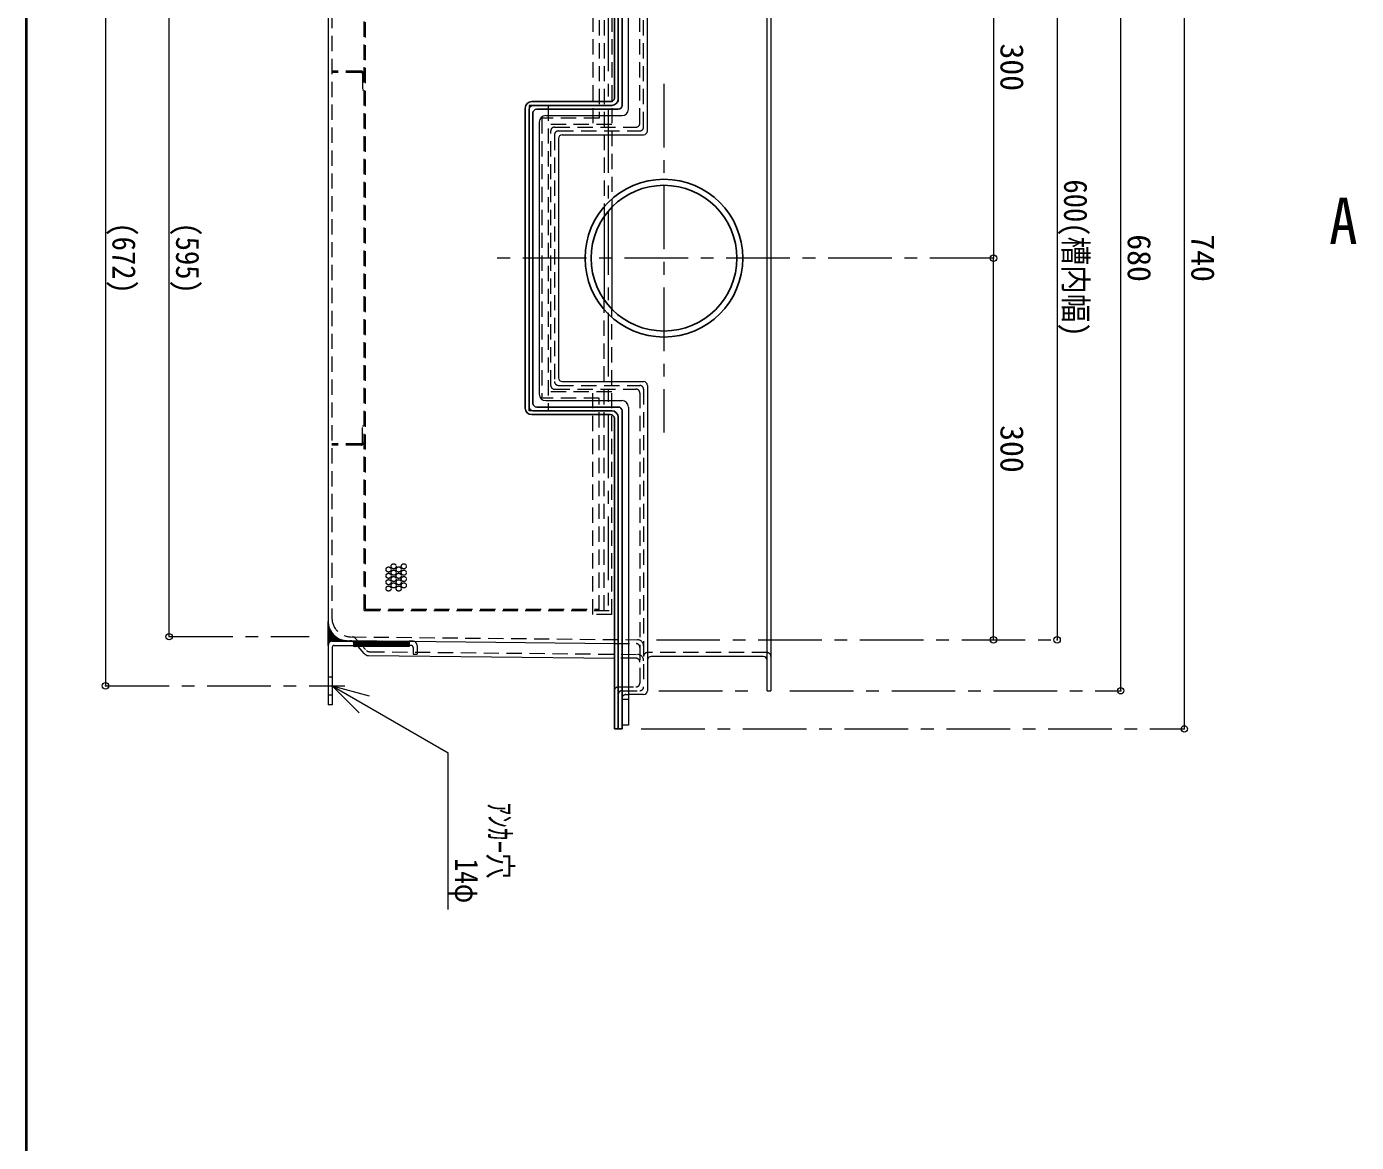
# Model space of a CAD drawing. Units: millimetres at full size, sheet at 1:10. Extents: x -2115 to 1935, y -1423 to 1387.
# Drawn here: x -2115 to -1070, y -18 to 859 of the extents above; entities that cross this region are included whole.
import ezdxf
from ezdxf.enums import TextEntityAlignment as Align

# ---------------------------------------------------------------- set-up
doc = ezdxf.new("R2010")
doc.units = ezdxf.units.MM
doc.header["$LTSCALE"] = 10
doc.header["$PDMODE"] = 32
doc.header["$PDSIZE"] = 5
doc.linetypes.add('CHAIN1', pattern=[8, 5, -1, 1, -1])
doc.linetypes.add('DASHED1', pattern=[1.8, 1.2, -0.6])
doc.layers.add('0-0____1', color=4, linetype='Continuous', lineweight=9)
doc.styles.add('ＭＳ ゴシック', font='')
doc.styles.get('ＭＳ ゴシック').set_extended_font_data('MS Gothic')

msp = doc.modelspace()

# ---------------------------------------------------------------- linework, layer by layer
at = {"layer": '0-0____1', "color": 1, "lineweight": 40}
msp.add_line((-2115.06, -1423.24), (-2115.06, 1386.76), dxfattribs=at)
at = {"layer": '0-0____1', "color": 5, "lineweight": 25}
for p, q in [((-1653.06, 802.76), (-1653.06, 1046.76)), ((-1650.06, 799.76), (-1650.06, 1046.76)), ((-1647.06, 796.76), (-1647.06, 1046.76)), ((-1723.06, 794.76), (-1723.06, 558.76)), ((-1718.06, 799.76), (-1656.06, 799.76)), ((-1717.06, 796.76), (-1655.06, 796.76)), ((-1720.06, 793.76), (-1720.06, 559.76)), ((-1717.06, 790.76), (-1717.06, 562.76)), ((-1650.06, 793.76), (-1714.06, 793.76)), ((-1717.06, 556.76), (-1655.06, 556.76)), ((-1650.06, 559.76), (-1714.06, 559.76)), ((-1647.06, 556.76), (-1647.06, 306.76)), ((-1718.06, 553.76), (-1656.06, 553.76)), ((-1653.06, 550.76), (-1653.06, 306.76)), ((-1650.06, 551.76), (-1650.06, 306.76)), ((-1647.06, 306.76), (-1653.06, 306.76))]:
    msp.add_line(p, q, dxfattribs=at)
at = {"layer": '0-0____1'}
for p, q in [((-1205.06, 1046.76), (-1205.06, 306.76)), ((-1255.06, 336.76), (-1255.06, 1016.76)), ((-2053.06, 1012.91), (-2053.06, 340.61)), ((-2003.06, 379.26), (-2003.06, 974.26)), ((-1355.06, 976.76), (-1355.06, 676.76)), ((-1305.06, 976.76), (-1305.06, 376.76)), ((-1655.06, 716.75), (-1655.06, 636.77)), ((-1661.06, 709.49), (-1661.06, 644.03)), ((-1355.06, 376.76), (-1355.06, 676.76)), ((-1878.06, 372.41), (-1878.06, 391.14)), ((-1878.06, 390.83), (-1878.06, 390.82)), ((-1878.06, 390.5), (-1878.05, 390.51)), ((-1878.06, 389.76), (-1877.99, 389.69)), ((-1878.06, 389.44), (-1877.97, 389.53)), ((-1878.06, 388.7), (-1877.82, 388.46)), ((-1878.06, 388.38), (-1877.84, 388.6)), ((-1878.06, 387.32), (-1877.66, 387.72)), ((-1878.06, 387.64), (-1877.5, 387.09)), ((-1878.06, 386.26), (-1877.44, 386.88)), ((-1878.06, 386.58), (-1876.95, 385.47)), ((-1878.06, 385.2), (-1877.18, 386.08)), ((-1878.06, 385.52), (-1875.87, 383.33)), ((-1878.06, 384.14), (-1876.88, 385.31)), ((-1878.06, 383.08), (-1876.55, 384.58)), ((-1878.06, 384.46), (-1869.21, 375.61)), ((-1878.06, 382.02), (-1876.19, 383.89)), ((-1878.06, 383.4), (-1870.27, 375.61)), ((-1878.06, 380.96), (-1875.8, 383.22)), ((-1878.06, 379.9), (-1875.38, 382.58)), ((-1878.06, 382.34), (-1871.33, 375.61)), ((-1878.06, 378.83), (-1874.93, 381.97)), ((-1878.06, 377.77), (-1874.45, 381.38)), ((-1878.06, 381.28), (-1872.39, 375.61)), ((-1878.06, 376.71), (-1873.95, 380.82)), ((-1878.06, 375.65), (-1873.42, 380.29)), ((-1878.06, 380.22), (-1873.45, 375.61)), ((-1878.06, 374.59), (-1872.87, 379.79)), ((-1878.06, 379.16), (-1874.51, 375.61)), ((-1878.06, 378.1), (-1875.51, 375.54)), ((-1878.06, 377.04), (-1876.29, 375.27)), ((-1876.35, 375.24), (-1872.28, 379.31)), ((-1874.92, 375.61), (-1871.67, 378.86)), ((-1873.86, 375.61), (-1871.04, 378.43)), ((-1872.8, 375.61), (-1870.37, 378.04)), ((-1871.74, 375.61), (-1869.67, 377.67)), ((-1870.87, 378.33), (-1868.15, 375.61)), ((-1870.68, 375.61), (-1868.95, 377.34)), ((-1869.62, 375.61), (-1868.19, 377.04)), ((-1868.73, 377.25), (-1867.09, 375.61)), ((-1868.56, 375.61), (-1867.39, 376.78)), ((-1867.5, 375.61), (-1866.56, 376.55)), ((-1867.11, 376.7), (-1866.03, 375.61)), ((-1866.44, 375.61), (-1865.68, 376.37)), ((-1865.73, 376.38), (-1864.97, 375.61)), ((-1878.06, 375.98), (-1876.93, 374.85)), ((-1878.06, 374.92), (-1877.44, 374.3)), ((-1878.06, 373.53), (-1877.69, 373.9)), ((-1878.06, 373.85), (-1877.82, 373.62)), ((-1878.06, 372.79), (-1878.04, 372.77)), ((-1878.06, 372.47), (-1878.06, 372.47)), ((-1865.38, 375.61), (-1864.75, 376.23)), ((-1864.5, 376.21), (-1863.9, 375.61)), ((-1864.32, 375.61), (-1863.77, 376.15)), ((-1863.38, 376.14), (-1862.84, 375.61)), ((-1863.26, 375.61), (-1862.73, 376.13)), ((-1862.3, 376.13), (-1861.78, 375.61)), ((-1862.19, 375.61), (-1861.68, 376.12)), ((-1861.23, 376.12), (-1860.72, 375.61)), ((-1861.13, 375.61), (-1860.63, 376.11)), ((-1860.16, 376.11), (-1859.66, 375.61)), ((-1860.07, 375.61), (-1859.58, 376.1)), ((-1859.09, 376.1), (-1858.6, 375.61)), ((-1859.01, 375.61), (-1858.53, 376.09)), ((-1858.06, 376.09), (-1858.06, 371.41)), ((-1858.06, 375.07), (-1854.4, 371.41)), ((-1858.06, 374.01), (-1855.46, 371.41)), ((-1858.06, 372.95), (-1856.52, 371.41)), ((-1858.06, 371.89), (-1857.58, 371.41)), ((-1814.46, 371.41), (-1858.06, 371.41)), ((-1858.02, 376.09), (-1853.34, 371.41)), ((-1856.95, 376.07), (-1852.28, 371.41)), ((-1855.87, 376.06), (-1851.22, 371.41)), ((-1854.8, 376.05), (-1850.16, 371.41)), ((-1854.74, 371.41), (-1849.86, 366.08)), ((-1853.73, 376.04), (-1849.1, 371.41)), ((-1852.66, 376.03), (-1848.04, 371.41)), ((-1851.59, 376.02), (-1846.98, 371.41)), ((-1850.52, 376.01), (-1845.92, 371.41)), ((-1849.44, 376), (-1844.86, 371.41)), ((-1848.37, 375.99), (-1843.79, 371.41)), ((-1847.3, 375.98), (-1842.73, 371.41)), ((-1846.23, 375.97), (-1841.67, 371.41)), ((-1845.16, 375.95), (-1840.61, 371.41)), ((-1844.09, 375.94), (-1839.55, 371.41)), ((-1843.02, 375.93), (-1838.49, 371.41)), ((-1841.94, 375.92), (-1837.43, 371.41)), ((-1840.87, 375.91), (-1836.37, 371.41)), ((-1839.8, 375.9), (-1835.31, 371.41)), ((-1838.73, 375.89), (-1834.25, 371.41)), ((-1837.66, 375.88), (-1833.19, 371.41)), ((-1836.59, 375.87), (-1832.13, 371.41)), ((-1835.51, 375.86), (-1831.07, 371.41)), ((-1834.44, 375.85), (-1830.01, 371.41)), ((-1833.37, 375.83), (-1828.95, 371.41)), ((-1832.3, 375.82), (-1827.88, 371.41)), ((-1831.23, 375.81), (-1826.82, 371.41)), ((-1830.16, 375.8), (-1825.76, 371.41)), ((-1829.08, 375.79), (-1824.7, 371.41)), ((-1828.01, 375.78), (-1823.64, 371.41)), ((-1826.94, 375.77), (-1822.58, 371.41)), ((-1825.87, 375.76), (-1821.52, 371.41)), ((-1824.8, 375.75), (-1820.46, 371.41)), ((-1823.73, 375.74), (-1819.4, 371.41)), ((-1822.66, 375.72), (-1818.34, 371.41)), ((-1821.58, 375.71), (-1817.28, 371.41)), ((-1820.51, 375.7), (-1816.22, 371.41)), ((-1819.44, 375.69), (-1815.16, 371.41)), ((-1818.37, 375.68), (-1814.46, 371.77)), ((-1817.3, 375.67), (-1814.46, 372.83)), ((-1816.23, 375.66), (-1814.46, 373.89)), ((-1815.15, 375.65), (-1814.46, 374.95)), ((-1814.46, 375.64), (-1814.46, 371.41)), ((-1846.22, 364.47), (-1653.06, 362.49)), ((-1536.06, 363.76), (-1624.06, 363.76))]:
    msp.add_line(p, q, dxfattribs=at)
at = {"layer": '0-0____1', "color": 7, "lineweight": 18}
for p, q in [((-1642.06, 793.76), (-1642.06, 1043.76)), ((-1627.06, 776.76), (-1627.06, 1016.76)), ((-1533.06, 336.76), (-1533.06, 1016.76)), ((-1530.06, 1016.76), (-1530.06, 336.76)), ((-1878.06, 962.38), (-1878.06, 391.14)), ((-1707.06, 788.76), (-1647.06, 788.76)), ((-1712.06, 783.76), (-1712.06, 569.76)), ((-1694.06, 773.76), (-1630.06, 773.76)), ((-1697.06, 770.76), (-1697.06, 582.76)), ((-1694.06, 579.76), (-1630.06, 579.76)), ((-1627.06, 576.76), (-1627.06, 336.76)), ((-1707.06, 564.76), (-1647.06, 564.76)), ((-1642.06, 559.76), (-1642.06, 309.76)), ((-1878.06, 372.41), (-1878.06, 325.61)), ((-1874.86, 375.61), (-1858.06, 375.61)), ((-1874.86, 370.81), (-1874.86, 325.61)), ((-1873.26, 372.41), (-1858.06, 372.41)), ((-1863.21, 376.14), (-1653.06, 373.99)), ((-1811.26, 375.61), (-1814.46, 375.61)), ((-1812.86, 372.41), (-1814.46, 372.41)), ((-1811.26, 370.81), (-1811.26, 365.61)), ((-1808.06, 372.41), (-1808.06, 365.61)), ((-1811.26, 365.61), (-1808.06, 365.61)), ((-1874.86, 340.61), (-1853.65, 319.4)), ((-1874.86, 340.61), (-1783.75, 288.01)), ((-1874.86, 340.61), (-1845.88, 332.84)), ((-1533.06, 336.76), (-1530.06, 336.76)), ((-1874.86, 325.61), (-1878.06, 325.61)), ((-1630.06, 333.76), (-1642.06, 333.76)), ((-1642.06, 309.76), (-1647.06, 309.76)), ((-1783.75, 164.89), (-1783.75, 288.01))]:
    msp.add_line(p, q, dxfattribs=at)
at = {"layer": '0-0____1', "linetype": 'DASHED1'}
for p, q in [((-1630.06, 779.76), (-1630.06, 963.76)), ((-1875.06, 959.41), (-1875.06, 394.11)), ((-1850.06, 952.76), (-1850.06, 400.76)), ((-1849.06, 952.26), (-1849.06, 401.26)), ((-1670.06, 956.76), (-1670.06, 781.76)), ((-1661.06, 953.76), (-1661.06, 709.49)), ((-1655.06, 956.76), (-1655.06, 716.75)), ((-1633.06, 782.76), (-1633.06, 960.76)), ((-1852.06, 823.76), (-1875.06, 823.76)), ((-1852.06, 822.76), (-1875.06, 822.76)), ((-1851.06, 821.76), (-1851.06, 808.76)), ((-1850.06, 808.76), (-1851.06, 808.76)), ((-1720.06, 796.76), (-1720.06, 793.76)), ((-1717.06, 796.76), (-1720.06, 796.76)), ((-1705.06, 796.76), (-1705.06, 556.76)), ((-1710.06, 786.76), (-1710.06, 566.76)), ((-1655.06, 781.76), (-1705.06, 781.76)), ((-1703.06, 576.76), (-1703.06, 776.76)), ((-1700.06, 779.76), (-1636.06, 779.76)), ((-1700.06, 773.76), (-1700.06, 579.76)), ((-1697.06, 776.76), (-1633.06, 776.76)), ((-1661.06, 399.76), (-1661.06, 644.03)), ((-1655.06, 396.76), (-1655.06, 636.77)), ((-1697.06, 576.76), (-1633.06, 576.76)), ((-1665.06, 566.76), (-1710.06, 566.76)), ((-1655.06, 571.76), (-1705.06, 571.76)), ((-1700.06, 573.76), (-1636.06, 573.76)), ((-1670.06, 396.76), (-1670.06, 571.76)), ((-1665.06, 399.76), (-1665.06, 566.76)), ((-1633.06, 570.76), (-1633.06, 342.76)), ((-1630.06, 573.76), (-1630.06, 339.76)), ((-1720.06, 556.76), (-1720.06, 559.76)), ((-1717.06, 556.76), (-1720.06, 556.76)), ((-1851.06, 531.76), (-1851.06, 544.76)), ((-1850.06, 544.76), (-1851.06, 544.76)), ((-1852.06, 530.76), (-1875.06, 530.76)), ((-1852.06, 529.76), (-1875.06, 529.76)), ((-1849.06, 399.76), (-1655.06, 399.76)), ((-1848.56, 400.76), (-1665.06, 400.76)), ((-1655.06, 396.76), (-1670.06, 396.76)), ((-1860.21, 379.11), (-1635.01, 376.81)), ((-1856.84, 378.12), (-1847.94, 368.43)), ((-1858.06, 375.61), (-1814.46, 375.61)), ((-1858.06, 372.41), (-1814.46, 372.41)), ((-1857.58, 374.5), (-1854.74, 371.41)), ((-1845.76, 367.46), (-1635.01, 365.31)), ((-1653.06, 373.99), (-1636.03, 373.82)), ((-1533.06, 366.76), (-1627.06, 366.76)), ((-1636.03, 362.32), (-1653.06, 362.49)), ((-1878.06, 347.61), (-1874.86, 347.61)), ((-1650.06, 339.76), (-1636.06, 339.76)), ((-1647.06, 336.76), (-1633.06, 336.76)), ((-1878.06, 333.61), (-1874.86, 333.61)), ((-1642.06, 329.76), (-1647.06, 329.76)), ((-1644.06, 333.76), (-1642.06, 333.76))]:
    msp.add_line(p, q, dxfattribs=at)
at = {"layer": '0-0____1', "linetype": 'CHAIN1'}
for p, q in [((-1658.06, 953.76), (-1658.06, 399.76)), ((-1614.06, 813.76), (-1614.06, 539.76)), ((-1355.06, 676.76), (-1751.06, 676.76)), ((-2003.06, 379.26), (-1893.06, 379.26)), ((-1620.06, 376.76), (-1305.06, 376.76)), ((-2053.06, 340.61), (-1864.86, 340.61)), ((-1618.06, 336.76), (-1548.06, 336.76)), ((-1515.06, 336.76), (-1255.06, 336.76)), ((-1632.06, 306.76), (-1205.06, 306.76))]:
    msp.add_line(p, q, dxfattribs=at)
at = {"layer": '0-0____1', "linetype": 'DASHED1'}
msp.add_lwpolyline([(-1665.06, 953.76), (-1665.06, 786.76), (-1710.06, 786.76)], dxfattribs=at)
at = {"layer": '0-0____1', "color": 5, "lineweight": 25}
for radius in [62, 57.27]:
    msp.add_circle((-1614.06, 676.76), radius, dxfattribs=at)
at = {"layer": '0-0____1', "linetype": 'DASHED1'}
for centre in [(-1830.57, 432.07), (-1830.57, 427.07), (-1826.57, 434.57), (-1826.57, 429.57), (-1822.57, 432.07), (-1822.57, 427.07), (-1818.57, 434.57), (-1818.57, 429.57), (-1830.57, 422.07), (-1830.57, 417.07), (-1826.57, 424.57), (-1826.57, 419.57), (-1822.57, 422.07), (-1822.57, 417.07), (-1818.57, 424.57), (-1818.57, 419.57)]:
    msp.add_circle(centre, 2, dxfattribs=at)
for centre, radius, start, end in [((-1852.06, 821.76), 2, 0, 90), ((-1852.06, 821.76), 1, 0, 90), ((-1700.06, 776.76), 3, 90, 180), ((-1697.06, 773.76), 3, 90, 180), ((-1636.06, 782.76), 3, 270, 0), ((-1633.06, 779.76), 3, 270, 0), ((-1700.06, 576.76), 3, 180, 270), ((-1697.06, 579.76), 3, 180, 270), ((-1633.06, 573.76), 3, 0, 90), ((-1636.06, 570.76), 3, 0, 90), ((-1852.06, 531.76), 1, 270, 0), ((-1852.06, 531.76), 2, 270, 0), ((-1849.06, 400.76), 1, 180, 270), ((-1848.56, 401.26), 0.5, 180, 270), ((-1860.06, 394.11), 15, 180, 269.41537), ((-1859.05, 376.1), 3, 42.55044, 89.41537), ((-1635.06, 371.81), 5, 0, 89.41537), ((-1861.26, 371.12), 5, 42.55044, 89.41537), ((-1845.73, 370.46), 3, 222.55044, 269.41537), ((-1636.06, 370.82), 3, 0, 89.41537), ((-1627.06, 363.76), 3, 90, 180), ((-1533.06, 363.76), 3, 0, 90), ((-1636.06, 359.32), 3, 0, 89.41537), ((-1635.06, 360.31), 5, 0, 89.41537), ((-1650.06, 336.76), 3, 90, 180), ((-1647.06, 333.76), 3, 90, 180), ((-1636.06, 342.76), 3, 270, 0), ((-1633.06, 339.76), 3, 270, 0), ((-1644.06, 330.76), 3, 90, 180)]:
    msp.add_arc(centre, radius, start, end, dxfattribs=at)
at = {"layer": '0-0____1', "color": 5, "lineweight": 25}
for centre, radius, start, end in [((-1718.06, 794.76), 5, 90, 180), ((-1717.06, 793.76), 3, 90, 180), ((-1656.06, 802.76), 3, 270, 0), ((-1655.06, 801.76), 5, 270, 0), ((-1650.06, 796.76), 3, 270, 0), ((-1714.06, 790.76), 3, 90, 180), ((-1718.06, 558.76), 5, 180, 270), ((-1717.06, 559.76), 3, 180, 270), ((-1714.06, 562.76), 3, 180, 270), ((-1655.06, 551.76), 5, 0, 90), ((-1650.06, 556.76), 3, 0, 90), ((-1656.06, 550.76), 3, 0, 90)]:
    msp.add_arc(centre, radius, start, end, dxfattribs=at)
at = {"layer": '0-0____1', "color": 7, "lineweight": 18}
for centre, radius, start, end in [((-1707.06, 783.76), 5, 90, 180), ((-1647.06, 793.76), 5, 270, 0), ((-1694.06, 770.76), 3, 90, 180), ((-1630.06, 776.76), 3, 270, 0), ((-1694.06, 582.76), 3, 180, 270), ((-1630.06, 576.76), 3, 0, 90), ((-1707.06, 569.76), 5, 180, 270), ((-1647.06, 559.76), 5, 0, 90), ((-1863.06, 391.14), 15, 180, 269.41537), ((-1874.86, 372.41), 3.2, 90, 180), ((-1873.26, 370.81), 1.6, 90, 180), ((-1812.86, 370.81), 1.6, 0, 90), ((-1811.26, 372.41), 3.2, 0, 90), ((-1630.06, 336.76), 3, 270, 0)]:
    msp.add_arc(centre, radius, start, end, dxfattribs=at)
at = {"layer": '0-0____1'}
for centre, radius, start, end in [((-1846.17, 369.47), 5, 222.55044, 269.41537), ((-1624.06, 360.76), 3, 90, 180), ((-1536.06, 360.76), 3, 0, 90)]:
    msp.add_arc(centre, radius, start, end, dxfattribs=at)
at = {"layer": '0-0____1', "color": 1}
for p in [(-1355.06, 676.76), (-2003.06, 379.26), (-1355.06, 376.76), (-1305.06, 376.76), (-2053.06, 340.61), (-1255.06, 336.76), (-1205.06, 306.76)]:
    msp.add_point(p, dxfattribs=at)

# ---------------------------------------------------------------- texts
at = {"layer": '0-0____1', "color": 7, "style": 'ＭＳ ゴシック'}
for s, p in [('300', (-1355.06, 845.51)), ('680', (-1255.06, 695.51)), ('740', (-1205.06, 695.51)), ('300', (-1355.06, 545.51))]:
    msp.add_text(s, height=18.33, rotation=270, dxfattribs=at).set_placement(p, align=Align.BOTTOM_LEFT)
for s, width, p in [('600(槽内幅)', 0.9, (-1305.06, 738.63)), ('(672)', 0.9, (-2053.06, 704.88)), ('(595)', 0.9, (-2003.06, 704.88)), ('ｱﾝｶｰ穴', 0.8, (-1757.56, 249.01)), ('14φ', 0.8, (-1783.75, 204.89))]:
    msp.add_text(s, height=18.33, rotation=270, dxfattribs=dict(at, width=width)).set_placement(p, align=Align.BOTTOM_LEFT)
at = {"layer": '0-0____1', "color": 7, "style": 'ＭＳ ゴシック', "width": 0.9}
msp.add_text('A', height=36.66, dxfattribs=at).set_placement((-1091.31, 676.76), align=Align.BOTTOM_LEFT)

doc.saveas('drawing.dxf')
